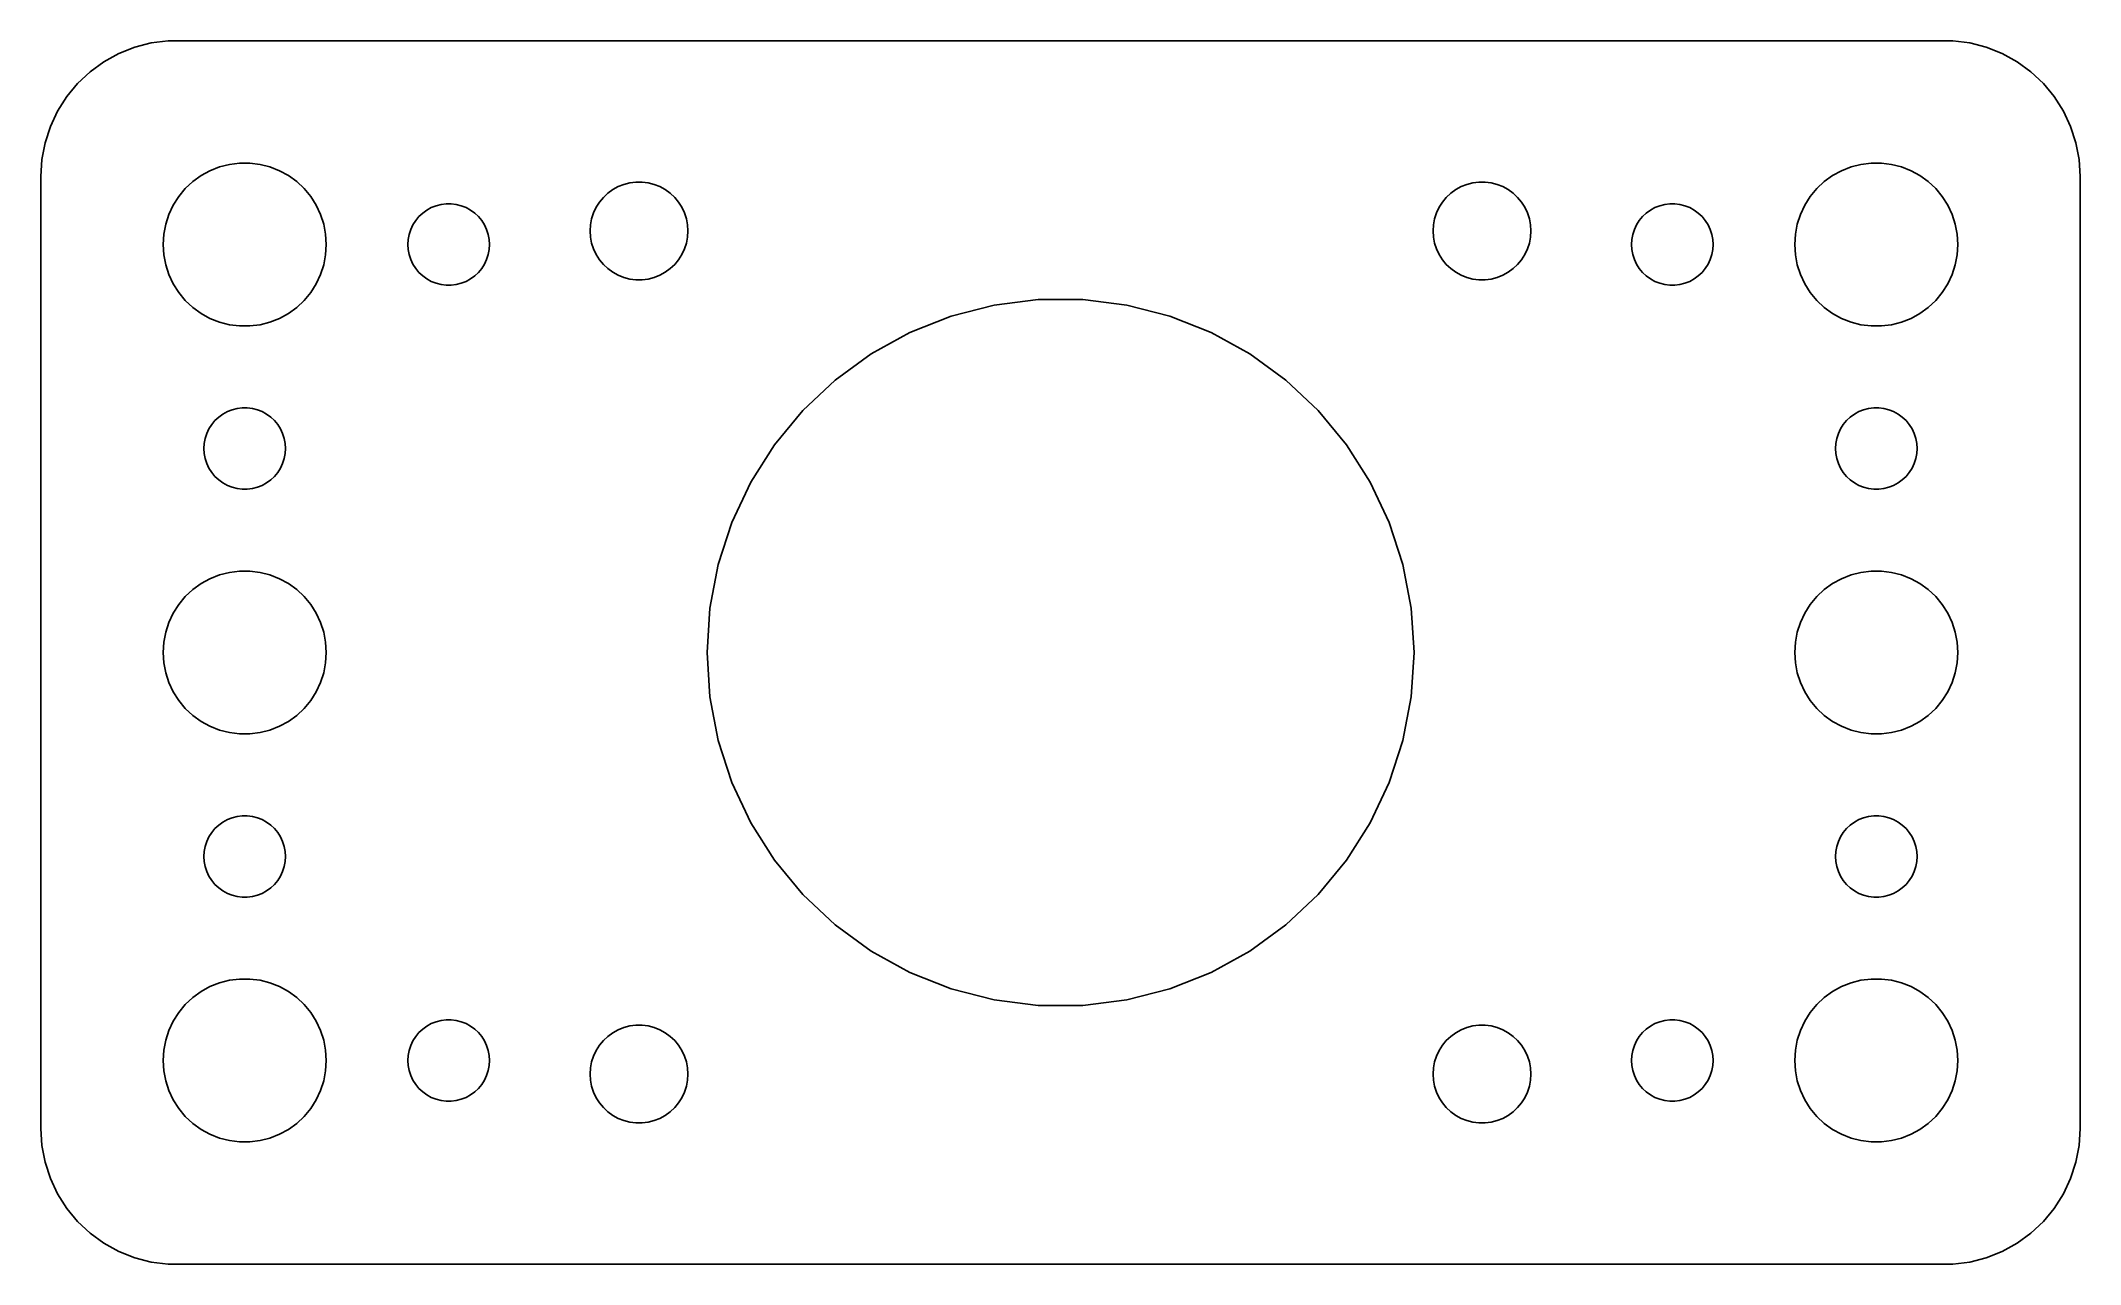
# Model space of a CAD drawing. Header units: metres. Extents: x -37.5 to 37.5, y 31.5 to 76.5.
import ezdxf

# ---------------------------------------------------------------- set-up
doc = ezdxf.new("R2010")
doc.units = ezdxf.units.M

msp = doc.modelspace()

# ---------------------------------------------------------------- linework, layer by layer
for p, q in [((-34.6289, 76.0241), (-35.1791, 75.7216)), ((-34.0451, 76.2553), (-34.6289, 76.0241)), ((-33.4369, 76.4114), (-34.0451, 76.2553)), ((-32.8139, 76.4901), (-33.4369, 76.4114)), ((32.8139, 76.4901), (-32.8139, 76.4901)), ((33.4369, 76.4114), (32.8139, 76.4901)), ((34.0451, 76.2553), (33.4369, 76.4114)), ((34.6289, 76.0241), (34.0451, 76.2553)), ((35.1791, 75.7216), (34.6289, 76.0241)), ((-35.6871, 75.3526), (-36.1448, 74.9227)), ((-35.1791, 75.7216), (-35.6871, 75.3526)), ((35.6871, 75.3526), (35.1791, 75.7216)), ((36.1448, 74.9227), (35.6871, 75.3526)), ((-36.5451, 74.4389), (-36.8815, 73.9088)), ((-36.1448, 74.9227), (-36.5451, 74.4389)), ((36.5451, 74.4389), (36.1448, 74.9227)), ((36.8815, 73.9088), (36.5451, 74.4389)), ((-36.8815, 73.9088), (-37.1489, 73.3406)), ((37.1489, 73.3406), (36.8815, 73.9088)), ((-37.1489, 73.3406), (-37.3429, 72.7434)), ((37.3429, 72.7434), (37.1489, 73.3406)), ((-37.4606, 72.1267), (-37.5, 71.5)), ((-37.3429, 72.7434), (-37.4606, 72.1267)), ((37.4606, 72.1267), (37.3429, 72.7434)), ((37.5, 71.5), (37.4606, 72.1267)), ((-37.5, 71.5), (-37.5, 36.5)), ((-32.1869, 71.0536), (-31.9123, 71.3115)), ((-31.9123, 71.3115), (-31.6075, 71.533)), ((-31.6075, 71.533), (-31.2773, 71.7145)), ((-31.2773, 71.7145), (-30.927, 71.8532)), ((-30.927, 71.8532), (-30.5621, 71.9469)), ((-30.5621, 71.9469), (-30.1884, 71.9941)), ((-30.1884, 71.9941), (-29.8116, 71.9941)), ((-29.8116, 71.9941), (-29.4379, 71.9469)), ((-29.4379, 71.9469), (-29.0729, 71.8532)), ((-29.0729, 71.8532), (-28.7227, 71.7145)), ((-28.7227, 71.7145), (-28.3925, 71.533)), ((-28.3925, 71.533), (-28.0877, 71.3115)), ((-28.0877, 71.3115), (-27.8131, 71.0536)), ((-16.0562, 71.2119), (-15.8373, 71.2681)), ((-15.8373, 71.2681), (-15.613, 71.2964)), ((-15.613, 71.2964), (-15.387, 71.2964)), ((-15.387, 71.2964), (-15.1627, 71.2681)), ((-15.1627, 71.2681), (-14.9438, 71.2119)), ((14.9438, 71.2119), (15.1627, 71.2681)), ((15.1627, 71.2681), (15.387, 71.2964)), ((15.387, 71.2964), (15.613, 71.2964)), ((15.613, 71.2964), (15.8373, 71.2681)), ((15.8373, 71.2681), (16.0562, 71.2119)), ((27.8131, 71.0536), (28.0877, 71.3115)), ((28.0877, 71.3115), (28.3925, 71.533)), ((28.3925, 71.533), (28.7227, 71.7145)), ((28.7227, 71.7145), (29.0729, 71.8532)), ((29.0729, 71.8532), (29.4379, 71.9469)), ((29.4379, 71.9469), (29.8116, 71.9941)), ((29.8116, 71.9941), (30.1884, 71.9941)), ((30.1884, 71.9941), (30.5621, 71.9469)), ((30.5621, 71.9469), (30.927, 71.8532)), ((30.927, 71.8532), (31.2773, 71.7145)), ((31.2773, 71.7145), (31.6075, 71.533)), ((31.6075, 71.533), (31.9123, 71.3115)), ((31.9123, 71.3115), (32.1869, 71.0536)), ((37.5, 36.5), (37.5, 71.5)), ((-32.6289, 70.4453), (-32.427, 70.7634)), ((-32.427, 70.7634), (-32.1869, 71.0536)), ((-27.8131, 71.0536), (-27.5729, 70.7634)), ((-27.5729, 70.7634), (-27.3711, 70.4453)), ((-17.0773, 70.3672), (-16.9562, 70.558)), ((-16.9562, 70.558), (-16.8121, 70.7322)), ((-16.8121, 70.7322), (-16.6474, 70.8869)), ((-16.6474, 70.8869), (-16.4645, 71.0198)), ((-16.4645, 71.0198), (-16.2664, 71.1287)), ((-16.2664, 71.1287), (-16.0562, 71.2119)), ((-14.9438, 71.2119), (-14.7336, 71.1287)), ((-14.7336, 71.1287), (-14.5355, 71.0198)), ((-14.5355, 71.0198), (-14.3526, 70.8869)), ((-14.3526, 70.8869), (-14.1879, 70.7322)), ((-14.1879, 70.7322), (-14.0438, 70.558)), ((-14.0438, 70.558), (-13.9226, 70.3672)), ((13.9226, 70.3672), (14.0438, 70.558)), ((14.0438, 70.558), (14.1879, 70.7322)), ((14.1879, 70.7322), (14.3526, 70.8869)), ((14.3526, 70.8869), (14.5355, 71.0198)), ((14.5355, 71.0198), (14.7336, 71.1287)), ((14.7336, 71.1287), (14.9438, 71.2119)), ((16.0562, 71.2119), (16.2664, 71.1287)), ((16.2664, 71.1287), (16.4645, 71.0198)), ((16.4645, 71.0198), (16.6474, 70.8869)), ((16.6474, 70.8869), (16.8121, 70.7322)), ((16.8121, 70.7322), (16.9562, 70.558)), ((16.9562, 70.558), (17.0773, 70.3672)), ((27.3711, 70.4453), (27.5729, 70.7634)), ((27.5729, 70.7634), (27.8131, 71.0536)), ((32.1869, 71.0536), (32.427, 70.7634)), ((32.427, 70.7634), (32.6289, 70.4453)), ((-32.9057, 69.7461), (-32.7893, 70.1044)), ((-32.7893, 70.1044), (-32.6289, 70.4453)), ((-27.3711, 70.4453), (-27.2107, 70.1044)), ((-27.2107, 70.1044), (-27.0942, 69.7461)), ((-23.8145, 69.7226), (-23.7135, 69.8817)), ((-23.7135, 69.8817), (-23.5934, 70.0268)), ((-23.5934, 70.0268), (-23.4561, 70.1558)), ((-23.4561, 70.1558), (-23.3037, 70.2665)), ((-23.3037, 70.2665), (-23.1387, 70.3572)), ((-23.1387, 70.3572), (-22.9635, 70.4266)), ((-22.9635, 70.4266), (-22.7811, 70.4734)), ((-22.7811, 70.4734), (-22.5942, 70.497)), ((-22.5942, 70.497), (-22.4058, 70.497)), ((-22.4058, 70.497), (-22.2189, 70.4734)), ((-22.2189, 70.4734), (-22.0365, 70.4266)), ((-22.0365, 70.4266), (-21.8613, 70.3572)), ((-21.8613, 70.3572), (-21.6963, 70.2665)), ((-21.6963, 70.2665), (-21.5439, 70.1558)), ((-21.5439, 70.1558), (-21.4065, 70.0268)), ((-21.4065, 70.0268), (-21.2865, 69.8817)), ((-21.2865, 69.8817), (-21.1855, 69.7226)), ((-17.2858, 69.7256), (-17.2434, 69.9476)), ((-17.2434, 69.9476), (-17.1736, 70.1626)), ((-17.1736, 70.1626), (-17.0773, 70.3672)), ((-13.9226, 70.3672), (-13.8264, 70.1626)), ((-13.8264, 70.1626), (-13.7565, 69.9476)), ((-13.7565, 69.9476), (-13.7142, 69.7256)), ((13.7142, 69.7256), (13.7565, 69.9476)), ((13.7565, 69.9476), (13.8264, 70.1626)), ((13.8264, 70.1626), (13.9226, 70.3672)), ((17.0773, 70.3672), (17.1736, 70.1626)), ((17.1736, 70.1626), (17.2434, 69.9476)), ((17.2434, 69.9476), (17.2858, 69.7256)), ((21.1855, 69.7226), (21.2865, 69.8817)), ((21.2865, 69.8817), (21.4065, 70.0268)), ((21.4065, 70.0268), (21.5439, 70.1558)), ((21.5439, 70.1558), (21.6963, 70.2665)), ((21.6963, 70.2665), (21.8613, 70.3572)), ((21.8613, 70.3572), (22.0365, 70.4266)), ((22.0365, 70.4266), (22.2189, 70.4734)), ((22.2189, 70.4734), (22.4058, 70.497)), ((22.4058, 70.497), (22.5942, 70.497)), ((22.5942, 70.497), (22.7811, 70.4734)), ((22.7811, 70.4734), (22.9635, 70.4266)), ((22.9635, 70.4266), (23.1387, 70.3572)), ((23.1387, 70.3572), (23.3037, 70.2665)), ((23.3037, 70.2665), (23.4561, 70.1558)), ((23.4561, 70.1558), (23.5934, 70.0268)), ((23.5934, 70.0268), (23.7135, 69.8817)), ((23.7135, 69.8817), (23.8145, 69.7226)), ((27.0942, 69.7461), (27.2107, 70.1044)), ((27.2107, 70.1044), (27.3711, 70.4453)), ((32.6289, 70.4453), (32.7893, 70.1044)), ((32.7893, 70.1044), (32.9057, 69.7461)), ((-33, 69), (-32.9763, 69.376)), ((-32.9763, 68.624), (-33, 69)), ((-32.9763, 69.376), (-32.9057, 69.7461)), ((-27.0942, 69.7461), (-27.0237, 69.376)), ((-27.0237, 69.376), (-27, 69)), ((-27, 69), (-27.0237, 68.624)), ((-24, 69), (-23.9882, 69.188)), ((-23.9882, 68.812), (-24, 69)), ((-23.9882, 69.188), (-23.9529, 69.373)), ((-23.9529, 69.373), (-23.8947, 69.5522)), ((-23.8947, 69.5522), (-23.8145, 69.7226)), ((-21.1855, 69.7226), (-21.1053, 69.5522)), ((-21.1053, 69.5522), (-21.0471, 69.373)), ((-21.0471, 69.373), (-21.0118, 69.188)), ((-21.0118, 69.188), (-21, 69)), ((-21, 69), (-21.0118, 68.812)), ((-17.3, 69.5), (-17.2858, 69.7256)), ((-17.2858, 69.2744), (-17.3, 69.5)), ((-17.2434, 69.0524), (-17.2858, 69.2744)), ((-17.1736, 68.8374), (-17.2434, 69.0524)), ((-13.7565, 69.0524), (-13.8264, 68.8374)), ((-13.7142, 69.2744), (-13.7565, 69.0524)), ((-13.7142, 69.7256), (-13.7, 69.5)), ((-13.7, 69.5), (-13.7142, 69.2744)), ((13.7, 69.5), (13.7142, 69.7256)), ((13.7142, 69.2744), (13.7, 69.5)), ((13.7565, 69.0524), (13.7142, 69.2744)), ((13.8264, 68.8374), (13.7565, 69.0524)), ((17.2434, 69.0524), (17.1736, 68.8374)), ((17.2858, 69.2744), (17.2434, 69.0524)), ((17.2858, 69.7256), (17.3, 69.5)), ((17.3, 69.5), (17.2858, 69.2744)), ((21, 69), (21.0118, 69.188)), ((21.0118, 68.812), (21, 69)), ((21.0118, 69.188), (21.0471, 69.373)), ((21.0471, 69.373), (21.1053, 69.5522)), ((21.1053, 69.5522), (21.1855, 69.7226)), ((23.8145, 69.7226), (23.8947, 69.5522)), ((23.8947, 69.5522), (23.9529, 69.373)), ((23.9529, 69.373), (23.9882, 69.188)), ((23.9882, 69.188), (24, 69)), ((24, 69), (23.9882, 68.812)), ((27, 69), (27.0237, 69.376)), ((27.0237, 68.624), (27, 69)), ((27.0237, 69.376), (27.0942, 69.7461)), ((32.9057, 69.7461), (32.9763, 69.376)), ((32.9763, 69.376), (33, 69)), ((33, 69), (32.9763, 68.624)), ((-32.9057, 68.2539), (-32.9763, 68.624)), ((-32.7893, 67.8956), (-32.9057, 68.2539)), ((-27.0942, 68.2539), (-27.2107, 67.8956)), ((-27.0237, 68.624), (-27.0942, 68.2539)), ((-23.9529, 68.627), (-23.9882, 68.812)), ((-23.8947, 68.4478), (-23.9529, 68.627)), ((-23.8145, 68.2774), (-23.8947, 68.4478)), ((-23.7135, 68.1183), (-23.8145, 68.2774)), ((-21.1855, 68.2774), (-21.2865, 68.1183)), ((-21.1053, 68.4478), (-21.1855, 68.2774)), ((-21.0471, 68.627), (-21.1053, 68.4478)), ((-21.0118, 68.812), (-21.0471, 68.627)), ((-17.0773, 68.6328), (-17.1736, 68.8374)), ((-16.9562, 68.442), (-17.0773, 68.6328)), ((-16.8121, 68.2678), (-16.9562, 68.442)), ((-16.6474, 68.1131), (-16.8121, 68.2678)), ((-14.1879, 68.2678), (-14.3526, 68.1131)), ((-14.0438, 68.442), (-14.1879, 68.2678)), ((-13.9226, 68.6328), (-14.0438, 68.442)), ((-13.8264, 68.8374), (-13.9226, 68.6328)), ((13.9226, 68.6328), (13.8264, 68.8374)), ((14.0438, 68.442), (13.9226, 68.6328)), ((14.1879, 68.2678), (14.0438, 68.442)), ((14.3526, 68.1131), (14.1879, 68.2678)), ((16.8121, 68.2678), (16.6474, 68.1131)), ((16.9562, 68.442), (16.8121, 68.2678)), ((17.0773, 68.6328), (16.9562, 68.442)), ((17.1736, 68.8374), (17.0773, 68.6328)), ((21.0471, 68.627), (21.0118, 68.812)), ((21.1053, 68.4478), (21.0471, 68.627)), ((21.1855, 68.2774), (21.1053, 68.4478)), ((21.2865, 68.1183), (21.1855, 68.2774)), ((23.8145, 68.2774), (23.7135, 68.1183)), ((23.8947, 68.4478), (23.8145, 68.2774)), ((23.9529, 68.627), (23.8947, 68.4478)), ((23.9882, 68.812), (23.9529, 68.627)), ((27.0942, 68.2539), (27.0237, 68.624)), ((27.2107, 67.8956), (27.0942, 68.2539)), ((32.9057, 68.2539), (32.7893, 67.8956)), ((32.9763, 68.624), (32.9057, 68.2539)), ((-32.6289, 67.5547), (-32.7893, 67.8956)), ((-32.427, 67.2366), (-32.6289, 67.5547)), ((-27.3711, 67.5547), (-27.5729, 67.2366)), ((-27.2107, 67.8956), (-27.3711, 67.5547)), ((-23.5934, 67.9732), (-23.7135, 68.1183)), ((-23.4561, 67.8442), (-23.5934, 67.9732)), ((-23.3037, 67.7335), (-23.4561, 67.8442)), ((-23.1387, 67.6427), (-23.3037, 67.7335)), ((-22.9635, 67.5734), (-23.1387, 67.6427)), ((-22.7811, 67.5266), (-22.9635, 67.5734)), ((-22.5942, 67.5029), (-22.7811, 67.5266)), ((-22.4058, 67.5029), (-22.5942, 67.5029)), ((-22.2189, 67.5266), (-22.4058, 67.5029)), ((-22.0365, 67.5734), (-22.2189, 67.5266)), ((-21.8613, 67.6427), (-22.0365, 67.5734)), ((-21.6963, 67.7335), (-21.8613, 67.6427)), ((-21.5439, 67.8442), (-21.6963, 67.7335)), ((-21.4065, 67.9732), (-21.5439, 67.8442)), ((-21.2865, 68.1183), (-21.4065, 67.9732)), ((-16.4645, 67.9802), (-16.6474, 68.1131)), ((-16.2664, 67.8713), (-16.4645, 67.9802)), ((-16.0562, 67.7881), (-16.2664, 67.8713)), ((-15.8373, 67.7319), (-16.0562, 67.7881)), ((-15.613, 67.7036), (-15.8373, 67.7319)), ((-15.387, 67.7036), (-15.613, 67.7036)), ((-15.1627, 67.7319), (-15.387, 67.7036)), ((-14.9438, 67.7881), (-15.1627, 67.7319)), ((-14.7336, 67.8713), (-14.9438, 67.7881)), ((-14.5355, 67.9802), (-14.7336, 67.8713)), ((-14.3526, 68.1131), (-14.5355, 67.9802)), ((14.5355, 67.9802), (14.3526, 68.1131)), ((14.7336, 67.8713), (14.5355, 67.9802)), ((14.9438, 67.7881), (14.7336, 67.8713)), ((15.1627, 67.7319), (14.9438, 67.7881)), ((15.387, 67.7036), (15.1627, 67.7319)), ((15.613, 67.7036), (15.387, 67.7036)), ((15.8373, 67.7319), (15.613, 67.7036)), ((16.0562, 67.7881), (15.8373, 67.7319)), ((16.2664, 67.8713), (16.0562, 67.7881)), ((16.4645, 67.9802), (16.2664, 67.8713)), ((16.6474, 68.1131), (16.4645, 67.9802)), ((21.4065, 67.9732), (21.2865, 68.1183)), ((21.5439, 67.8442), (21.4065, 67.9732)), ((21.6963, 67.7335), (21.5439, 67.8442)), ((21.8613, 67.6427), (21.6963, 67.7335)), ((22.0365, 67.5734), (21.8613, 67.6427)), ((22.2189, 67.5266), (22.0365, 67.5734)), ((22.4058, 67.5029), (22.2189, 67.5266)), ((22.5942, 67.5029), (22.4058, 67.5029)), ((22.7811, 67.5266), (22.5942, 67.5029)), ((22.9635, 67.5734), (22.7811, 67.5266)), ((23.1387, 67.6427), (22.9635, 67.5734)), ((23.3037, 67.7335), (23.1387, 67.6427)), ((23.4561, 67.8442), (23.3037, 67.7335)), ((23.5934, 67.9732), (23.4561, 67.8442)), ((23.7135, 68.1183), (23.5934, 67.9732)), ((27.3711, 67.5547), (27.2107, 67.8956)), ((27.5729, 67.2366), (27.3711, 67.5547)), ((32.6289, 67.5547), (32.427, 67.2366)), ((32.7893, 67.8956), (32.6289, 67.5547)), ((-32.1869, 66.9464), (-32.427, 67.2366)), ((-31.9123, 66.6884), (-32.1869, 66.9464)), ((-27.8131, 66.9464), (-28.0877, 66.6884)), ((-27.5729, 67.2366), (-27.8131, 66.9464)), ((-4.0172, 66.3637), (-2.4359, 66.7697)), ((-2.4359, 66.7697), (-0.8163, 66.9743)), ((-0.8163, 66.9743), (0.8163, 66.9743)), ((0.8163, 66.9743), (2.4359, 66.7697)), ((2.4359, 66.7697), (4.0172, 66.3637)), ((27.8131, 66.9464), (27.5729, 67.2366)), ((28.0877, 66.6884), (27.8131, 66.9464)), ((32.1869, 66.9464), (31.9123, 66.6884)), ((32.427, 67.2366), (32.1869, 66.9464)), ((-31.6075, 66.467), (-31.9123, 66.6884)), ((-31.2773, 66.2855), (-31.6075, 66.467)), ((-30.927, 66.1468), (-31.2773, 66.2855)), ((-30.5621, 66.0531), (-30.927, 66.1468)), ((-30.1884, 66.0059), (-30.5621, 66.0531)), ((-29.8116, 66.0059), (-30.1884, 66.0059)), ((-29.4379, 66.0531), (-29.8116, 66.0059)), ((-29.0729, 66.1468), (-29.4379, 66.0531)), ((-28.7227, 66.2855), (-29.0729, 66.1468)), ((-28.3925, 66.467), (-28.7227, 66.2855)), ((-28.0877, 66.6884), (-28.3925, 66.467)), ((-5.5351, 65.7627), (-4.0172, 66.3637)), ((4.0172, 66.3637), (5.5351, 65.7627)), ((28.3925, 66.467), (28.0877, 66.6884)), ((28.7227, 66.2855), (28.3925, 66.467)), ((29.0729, 66.1468), (28.7227, 66.2855)), ((29.4379, 66.0531), (29.0729, 66.1468)), ((29.8116, 66.0059), (29.4379, 66.0531)), ((30.1884, 66.0059), (29.8116, 66.0059)), ((30.5621, 66.0531), (30.1884, 66.0059)), ((30.927, 66.1468), (30.5621, 66.0531)), ((31.2773, 66.2855), (30.927, 66.1468)), ((31.6075, 66.467), (31.2773, 66.2855)), ((31.9123, 66.6884), (31.6075, 66.467)), ((-6.9657, 64.9763), (-5.5351, 65.7627)), ((5.5351, 65.7627), (6.9657, 64.9763)), ((-8.2865, 64.0167), (-6.9657, 64.9763)), ((6.9657, 64.9763), (8.2865, 64.0167)), ((-9.4766, 62.8991), (-8.2865, 64.0167)), ((8.2865, 64.0167), (9.4766, 62.8991)), ((-31.3145, 62.2226), (-31.2135, 62.3817)), ((-31.2135, 62.3817), (-31.0934, 62.5268)), ((-31.0934, 62.5268), (-30.9561, 62.6558)), ((-30.9561, 62.6558), (-30.8037, 62.7665)), ((-30.8037, 62.7665), (-30.6387, 62.8572)), ((-30.6387, 62.8572), (-30.4635, 62.9266)), ((-30.4635, 62.9266), (-30.2811, 62.9734)), ((-30.2811, 62.9734), (-30.0942, 62.997)), ((-30.0942, 62.997), (-29.9058, 62.997)), ((-29.9058, 62.997), (-29.7189, 62.9734)), ((-29.7189, 62.9734), (-29.5365, 62.9266)), ((-29.5365, 62.9266), (-29.3613, 62.8572)), ((-29.3613, 62.8572), (-29.1963, 62.7665)), ((-29.1963, 62.7665), (-29.0439, 62.6558)), ((-29.0439, 62.6558), (-28.9065, 62.5268)), ((-28.9065, 62.5268), (-28.7865, 62.3817)), ((-28.7865, 62.3817), (-28.6855, 62.2226)), ((-10.5172, 61.6412), (-9.4766, 62.8991)), ((9.4766, 62.8991), (10.5172, 61.6412)), ((28.6855, 62.2226), (28.7865, 62.3817)), ((28.7865, 62.3817), (28.9065, 62.5268)), ((28.9065, 62.5268), (29.0439, 62.6558)), ((29.0439, 62.6558), (29.1963, 62.7665)), ((29.1963, 62.7665), (29.3613, 62.8572)), ((29.3613, 62.8572), (29.5365, 62.9266)), ((29.5365, 62.9266), (29.7189, 62.9734)), ((29.7189, 62.9734), (29.9058, 62.997)), ((29.9058, 62.997), (30.0942, 62.997)), ((30.0942, 62.997), (30.2811, 62.9734)), ((30.2811, 62.9734), (30.4635, 62.9266)), ((30.4635, 62.9266), (30.6387, 62.8572)), ((30.6387, 62.8572), (30.8037, 62.7665)), ((30.8037, 62.7665), (30.9561, 62.6558)), ((30.9561, 62.6558), (31.0934, 62.5268)), ((31.0934, 62.5268), (31.2135, 62.3817)), ((31.2135, 62.3817), (31.3145, 62.2226)), ((-31.5, 61.5), (-31.4882, 61.688)), ((-31.4882, 61.312), (-31.5, 61.5)), ((-31.4882, 61.688), (-31.4529, 61.873)), ((-31.4529, 61.873), (-31.3947, 62.0522)), ((-31.3947, 62.0522), (-31.3145, 62.2226)), ((-28.6855, 62.2226), (-28.6053, 62.0522)), ((-28.6053, 62.0522), (-28.5471, 61.873)), ((-28.5471, 61.873), (-28.5118, 61.688)), ((-28.5118, 61.688), (-28.5, 61.5)), ((-28.5, 61.5), (-28.5118, 61.312)), ((-11.392, 60.2628), (-10.5172, 61.6412)), ((10.5172, 61.6412), (11.392, 60.2628)), ((28.5, 61.5), (28.5118, 61.688)), ((28.5118, 61.312), (28.5, 61.5)), ((28.5118, 61.688), (28.5471, 61.873)), ((28.5471, 61.873), (28.6053, 62.0522)), ((28.6053, 62.0522), (28.6855, 62.2226)), ((31.3145, 62.2226), (31.3947, 62.0522)), ((31.3947, 62.0522), (31.4529, 61.873)), ((31.4529, 61.873), (31.4882, 61.688)), ((31.4882, 61.688), (31.5, 61.5)), ((31.5, 61.5), (31.4882, 61.312)), ((-31.4529, 61.127), (-31.4882, 61.312)), ((-31.3947, 60.9478), (-31.4529, 61.127)), ((-31.3145, 60.7774), (-31.3947, 60.9478)), ((-31.2135, 60.6183), (-31.3145, 60.7774)), ((-28.6855, 60.7774), (-28.7865, 60.6183)), ((-28.6053, 60.9478), (-28.6855, 60.7774)), ((-28.5471, 61.127), (-28.6053, 60.9478)), ((-28.5118, 61.312), (-28.5471, 61.127)), ((28.5471, 61.127), (28.5118, 61.312)), ((28.6053, 60.9478), (28.5471, 61.127)), ((28.6855, 60.7774), (28.6053, 60.9478)), ((28.7865, 60.6183), (28.6855, 60.7774)), ((31.3145, 60.7774), (31.2135, 60.6183)), ((31.3947, 60.9478), (31.3145, 60.7774)), ((31.4529, 61.127), (31.3947, 60.9478)), ((31.4882, 61.312), (31.4529, 61.127)), ((-31.0934, 60.4732), (-31.2135, 60.6183)), ((-30.9561, 60.3442), (-31.0934, 60.4732)), ((-30.8037, 60.2335), (-30.9561, 60.3442)), ((-30.6387, 60.1427), (-30.8037, 60.2335)), ((-30.4635, 60.0734), (-30.6387, 60.1427)), ((-30.2811, 60.0266), (-30.4635, 60.0734)), ((-30.0942, 60.0029), (-30.2811, 60.0266)), ((-29.9058, 60.0029), (-30.0942, 60.0029)), ((-29.7189, 60.0266), (-29.9058, 60.0029)), ((-29.5365, 60.0734), (-29.7189, 60.0266)), ((-29.3613, 60.1427), (-29.5365, 60.0734)), ((-29.1963, 60.2335), (-29.3613, 60.1427)), ((-29.0439, 60.3442), (-29.1963, 60.2335)), ((-28.9065, 60.4732), (-29.0439, 60.3442)), ((-28.7865, 60.6183), (-28.9065, 60.4732)), ((-12.0871, 58.7856), (-11.392, 60.2628)), ((11.392, 60.2628), (12.0871, 58.7856)), ((28.9065, 60.4732), (28.7865, 60.6183)), ((29.0439, 60.3442), (28.9065, 60.4732)), ((29.1963, 60.2335), (29.0439, 60.3442)), ((29.3613, 60.1427), (29.1963, 60.2335)), ((29.5365, 60.0734), (29.3613, 60.1427)), ((29.7189, 60.0266), (29.5365, 60.0734)), ((29.9058, 60.0029), (29.7189, 60.0266)), ((30.0942, 60.0029), (29.9058, 60.0029)), ((30.2811, 60.0266), (30.0942, 60.0029)), ((30.4635, 60.0734), (30.2811, 60.0266)), ((30.6387, 60.1427), (30.4635, 60.0734)), ((30.8037, 60.2335), (30.6387, 60.1427)), ((30.9561, 60.3442), (30.8037, 60.2335)), ((31.0934, 60.4732), (30.9561, 60.3442)), ((31.2135, 60.6183), (31.0934, 60.4732)), ((-12.5916, 57.233), (-12.0871, 58.7856)), ((12.0871, 58.7856), (12.5916, 57.233)), ((-12.8975, 55.6293), (-12.5916, 57.233)), ((12.5916, 57.233), (12.8975, 55.6293)), ((-32.1869, 56.0536), (-31.9123, 56.3115)), ((-31.9123, 56.3115), (-31.6075, 56.533)), ((-31.6075, 56.533), (-31.2773, 56.7145)), ((-31.2773, 56.7145), (-30.927, 56.8532)), ((-30.927, 56.8532), (-30.5621, 56.9469)), ((-30.5621, 56.9469), (-30.1884, 56.9941)), ((-30.1884, 56.9941), (-29.8116, 56.9941)), ((-29.8116, 56.9941), (-29.4379, 56.9469)), ((-29.4379, 56.9469), (-29.0729, 56.8532)), ((-29.0729, 56.8532), (-28.7227, 56.7145)), ((-28.7227, 56.7145), (-28.3925, 56.533)), ((-28.3925, 56.533), (-28.0877, 56.3115)), ((-28.0877, 56.3115), (-27.8131, 56.0536)), ((27.8131, 56.0536), (28.0877, 56.3115)), ((28.0877, 56.3115), (28.3925, 56.533)), ((28.3925, 56.533), (28.7227, 56.7145)), ((28.7227, 56.7145), (29.0729, 56.8532)), ((29.0729, 56.8532), (29.4379, 56.9469)), ((29.4379, 56.9469), (29.8116, 56.9941)), ((29.8116, 56.9941), (30.1884, 56.9941)), ((30.1884, 56.9941), (30.5621, 56.9469)), ((30.5621, 56.9469), (30.927, 56.8532)), ((30.927, 56.8532), (31.2773, 56.7145)), ((31.2773, 56.7145), (31.6075, 56.533)), ((31.6075, 56.533), (31.9123, 56.3115)), ((31.9123, 56.3115), (32.1869, 56.0536)), ((-32.6289, 55.4453), (-32.427, 55.7634)), ((-32.427, 55.7634), (-32.1869, 56.0536)), ((-27.8131, 56.0536), (-27.5729, 55.7634)), ((-27.5729, 55.7634), (-27.3711, 55.4453)), ((-13, 54), (-12.8975, 55.6293)), ((12.8975, 55.6293), (13, 54)), ((27.3711, 55.4453), (27.5729, 55.7634)), ((27.5729, 55.7634), (27.8131, 56.0536)), ((32.1869, 56.0536), (32.427, 55.7634)), ((32.427, 55.7634), (32.6289, 55.4453)), ((-32.9057, 54.7461), (-32.7893, 55.1044)), ((-32.7893, 55.1044), (-32.6289, 55.4453)), ((-27.3711, 55.4453), (-27.2107, 55.1044)), ((-27.2107, 55.1044), (-27.0942, 54.7461)), ((27.0942, 54.7461), (27.2107, 55.1044)), ((27.2107, 55.1044), (27.3711, 55.4453)), ((32.6289, 55.4453), (32.7893, 55.1044)), ((32.7893, 55.1044), (32.9057, 54.7461)), ((-33, 54), (-32.9763, 54.376)), ((-32.9763, 53.624), (-33, 54)), ((-32.9763, 54.376), (-32.9057, 54.7461)), ((-27.0942, 54.7461), (-27.0237, 54.376)), ((-27.0237, 54.376), (-27, 54)), ((-27, 54), (-27.0237, 53.624)), ((-12.8975, 52.3707), (-13, 54)), ((13, 54), (12.8975, 52.3707)), ((27, 54), (27.0237, 54.376)), ((27.0237, 53.624), (27, 54)), ((27.0237, 54.376), (27.0942, 54.7461)), ((32.9057, 54.7461), (32.9763, 54.376)), ((32.9763, 54.376), (33, 54)), ((33, 54), (32.9763, 53.624)), ((-32.9057, 53.2539), (-32.9763, 53.624)), ((-32.7893, 52.8956), (-32.9057, 53.2539)), ((-27.0942, 53.2539), (-27.2107, 52.8956)), ((-27.0237, 53.624), (-27.0942, 53.2539)), ((27.0942, 53.2539), (27.0237, 53.624)), ((27.2107, 52.8956), (27.0942, 53.2539)), ((32.9057, 53.2539), (32.7893, 52.8956)), ((32.9763, 53.624), (32.9057, 53.2539)), ((-32.6289, 52.5547), (-32.7893, 52.8956)), ((-32.427, 52.2366), (-32.6289, 52.5547)), ((-27.3711, 52.5547), (-27.5729, 52.2366)), ((-27.2107, 52.8956), (-27.3711, 52.5547)), ((27.3711, 52.5547), (27.2107, 52.8956)), ((27.5729, 52.2366), (27.3711, 52.5547)), ((32.6289, 52.5547), (32.427, 52.2366)), ((32.7893, 52.8956), (32.6289, 52.5547)), ((-32.1869, 51.9464), (-32.427, 52.2366)), ((-31.9123, 51.6885), (-32.1869, 51.9464)), ((-27.8131, 51.9464), (-28.0877, 51.6885)), ((-27.5729, 52.2366), (-27.8131, 51.9464)), ((-12.5916, 50.767), (-12.8975, 52.3707)), ((12.8975, 52.3707), (12.5916, 50.767)), ((27.8131, 51.9464), (27.5729, 52.2366)), ((28.0877, 51.6885), (27.8131, 51.9464)), ((32.1869, 51.9464), (31.9123, 51.6885)), ((32.427, 52.2366), (32.1869, 51.9464)), ((-31.6075, 51.467), (-31.9123, 51.6885)), ((-31.2773, 51.2855), (-31.6075, 51.467)), ((-30.927, 51.1468), (-31.2773, 51.2855)), ((-30.5621, 51.0531), (-30.927, 51.1468)), ((-30.1884, 51.0059), (-30.5621, 51.0531)), ((-29.8116, 51.0059), (-30.1884, 51.0059)), ((-29.4379, 51.0531), (-29.8116, 51.0059)), ((-29.0729, 51.1468), (-29.4379, 51.0531)), ((-28.7227, 51.2855), (-29.0729, 51.1468)), ((-28.3925, 51.467), (-28.7227, 51.2855)), ((-28.0877, 51.6885), (-28.3925, 51.467)), ((28.3925, 51.467), (28.0877, 51.6885)), ((28.7227, 51.2855), (28.3925, 51.467)), ((29.0729, 51.1468), (28.7227, 51.2855)), ((29.4379, 51.0531), (29.0729, 51.1468)), ((29.8116, 51.0059), (29.4379, 51.0531)), ((30.1884, 51.0059), (29.8116, 51.0059)), ((30.5621, 51.0531), (30.1884, 51.0059)), ((30.927, 51.1468), (30.5621, 51.0531)), ((31.2773, 51.2855), (30.927, 51.1468)), ((31.6075, 51.467), (31.2773, 51.2855)), ((31.9123, 51.6885), (31.6075, 51.467)), ((-12.0871, 49.2144), (-12.5916, 50.767)), ((12.5916, 50.767), (12.0871, 49.2144)), ((-11.392, 47.7372), (-12.0871, 49.2144)), ((12.0871, 49.2144), (11.392, 47.7372)), ((-31.3145, 47.2226), (-31.2135, 47.3817)), ((-31.2135, 47.3817), (-31.0934, 47.5268)), ((-31.0934, 47.5268), (-30.9561, 47.6558)), ((-30.9561, 47.6558), (-30.8037, 47.7665)), ((-30.8037, 47.7665), (-30.6387, 47.8573)), ((-30.6387, 47.8573), (-30.4635, 47.9266)), ((-30.4635, 47.9266), (-30.2811, 47.9734)), ((-30.2811, 47.9734), (-30.0942, 47.9971)), ((-30.0942, 47.9971), (-29.9058, 47.9971)), ((-29.9058, 47.9971), (-29.7189, 47.9734)), ((-29.7189, 47.9734), (-29.5365, 47.9266)), ((-29.5365, 47.9266), (-29.3613, 47.8573)), ((-29.3613, 47.8573), (-29.1963, 47.7665)), ((-29.1963, 47.7665), (-29.0439, 47.6558)), ((-29.0439, 47.6558), (-28.9065, 47.5268)), ((-28.9065, 47.5268), (-28.7865, 47.3817)), ((-28.7865, 47.3817), (-28.6855, 47.2226)), ((-10.5172, 46.3588), (-11.392, 47.7372)), ((11.392, 47.7372), (10.5172, 46.3588)), ((28.6855, 47.2226), (28.7865, 47.3817)), ((28.7865, 47.3817), (28.9065, 47.5268)), ((28.9065, 47.5268), (29.0439, 47.6558)), ((29.0439, 47.6558), (29.1963, 47.7665)), ((29.1963, 47.7665), (29.3613, 47.8573)), ((29.3613, 47.8573), (29.5365, 47.9266)), ((29.5365, 47.9266), (29.7189, 47.9734)), ((29.7189, 47.9734), (29.9058, 47.9971)), ((29.9058, 47.9971), (30.0942, 47.9971)), ((30.0942, 47.9971), (30.2811, 47.9734)), ((30.2811, 47.9734), (30.4635, 47.9266)), ((30.4635, 47.9266), (30.6387, 47.8573)), ((30.6387, 47.8573), (30.8037, 47.7665)), ((30.8037, 47.7665), (30.9561, 47.6558)), ((30.9561, 47.6558), (31.0934, 47.5268)), ((31.0934, 47.5268), (31.2135, 47.3817)), ((31.2135, 47.3817), (31.3145, 47.2226)), ((-31.5, 46.5), (-31.4882, 46.688)), ((-31.4882, 46.312), (-31.5, 46.5)), ((-31.4882, 46.688), (-31.4529, 46.873)), ((-31.4529, 46.873), (-31.3947, 47.0522)), ((-31.3947, 47.0522), (-31.3145, 47.2226)), ((-28.6855, 47.2226), (-28.6053, 47.0522)), ((-28.6053, 47.0522), (-28.5471, 46.873)), ((-28.5471, 46.873), (-28.5118, 46.688)), ((-28.5118, 46.688), (-28.5, 46.5)), ((-28.5, 46.5), (-28.5118, 46.312)), ((28.5, 46.5), (28.5118, 46.688)), ((28.5118, 46.312), (28.5, 46.5)), ((28.5118, 46.688), (28.5471, 46.873)), ((28.5471, 46.873), (28.6053, 47.0522)), ((28.6053, 47.0522), (28.6855, 47.2226)), ((31.3145, 47.2226), (31.3947, 47.0522)), ((31.3947, 47.0522), (31.4529, 46.873)), ((31.4529, 46.873), (31.4882, 46.688)), ((31.4882, 46.688), (31.5, 46.5)), ((31.5, 46.5), (31.4882, 46.312)), ((-31.4529, 46.127), (-31.4882, 46.312)), ((-31.3947, 45.9478), (-31.4529, 46.127)), ((-31.3145, 45.7774), (-31.3947, 45.9478)), ((-31.2135, 45.6183), (-31.3145, 45.7774)), ((-28.6855, 45.7774), (-28.7865, 45.6183)), ((-28.6053, 45.9478), (-28.6855, 45.7774)), ((-28.5471, 46.127), (-28.6053, 45.9478)), ((-28.5118, 46.312), (-28.5471, 46.127)), ((-9.4766, 45.1009), (-10.5172, 46.3588)), ((10.5172, 46.3588), (9.4766, 45.1009)), ((28.5471, 46.127), (28.5118, 46.312)), ((28.6053, 45.9478), (28.5471, 46.127)), ((28.6855, 45.7774), (28.6053, 45.9478)), ((28.7865, 45.6183), (28.6855, 45.7774)), ((31.3145, 45.7774), (31.2135, 45.6183)), ((31.3947, 45.9478), (31.3145, 45.7774)), ((31.4529, 46.127), (31.3947, 45.9478)), ((31.4882, 46.312), (31.4529, 46.127)), ((-31.0934, 45.4732), (-31.2135, 45.6183)), ((-30.9561, 45.3442), (-31.0934, 45.4732)), ((-30.8037, 45.2335), (-30.9561, 45.3442)), ((-30.6387, 45.1428), (-30.8037, 45.2335)), ((-30.4635, 45.0734), (-30.6387, 45.1428)), ((-30.2811, 45.0266), (-30.4635, 45.0734)), ((-30.0942, 45.003), (-30.2811, 45.0266)), ((-29.9058, 45.003), (-30.0942, 45.003)), ((-29.7189, 45.0266), (-29.9058, 45.003)), ((-29.5365, 45.0734), (-29.7189, 45.0266)), ((-29.3613, 45.1428), (-29.5365, 45.0734)), ((-29.1963, 45.2335), (-29.3613, 45.1428)), ((-29.0439, 45.3442), (-29.1963, 45.2335)), ((-28.9065, 45.4732), (-29.0439, 45.3442)), ((-28.7865, 45.6183), (-28.9065, 45.4732)), ((-8.2865, 43.9833), (-9.4766, 45.1009)), ((9.4766, 45.1009), (8.2865, 43.9833)), ((28.9065, 45.4732), (28.7865, 45.6183)), ((29.0439, 45.3442), (28.9065, 45.4732)), ((29.1963, 45.2335), (29.0439, 45.3442)), ((29.3613, 45.1428), (29.1963, 45.2335)), ((29.5365, 45.0734), (29.3613, 45.1428)), ((29.7189, 45.0266), (29.5365, 45.0734)), ((29.9058, 45.003), (29.7189, 45.0266)), ((30.0942, 45.003), (29.9058, 45.003)), ((30.2811, 45.0266), (30.0942, 45.003)), ((30.4635, 45.0734), (30.2811, 45.0266)), ((30.6387, 45.1428), (30.4635, 45.0734)), ((30.8037, 45.2335), (30.6387, 45.1428)), ((30.9561, 45.3442), (30.8037, 45.2335)), ((31.0934, 45.4732), (30.9561, 45.3442)), ((31.2135, 45.6183), (31.0934, 45.4732)), ((-6.9657, 43.0237), (-8.2865, 43.9833)), ((8.2865, 43.9833), (6.9657, 43.0237)), ((-5.5351, 42.2373), (-6.9657, 43.0237)), ((6.9657, 43.0237), (5.5351, 42.2373)), ((-4.0172, 41.6363), (-5.5351, 42.2373)), ((5.5351, 42.2373), (4.0172, 41.6363)), ((-32.1869, 41.0536), (-31.9123, 41.3116)), ((-31.9123, 41.3116), (-31.6075, 41.533)), ((-31.6075, 41.533), (-31.2773, 41.7145)), ((-31.2773, 41.7145), (-30.927, 41.8532)), ((-30.927, 41.8532), (-30.5621, 41.9469)), ((-30.5621, 41.9469), (-30.1884, 41.9941)), ((-30.1884, 41.9941), (-29.8116, 41.9941)), ((-29.8116, 41.9941), (-29.4379, 41.9469)), ((-29.4379, 41.9469), (-29.0729, 41.8532)), ((-29.0729, 41.8532), (-28.7227, 41.7145)), ((-28.7227, 41.7145), (-28.3925, 41.533)), ((-28.3925, 41.533), (-28.0877, 41.3116)), ((-28.0877, 41.3116), (-27.8131, 41.0536)), ((-2.4359, 41.2303), (-4.0172, 41.6363)), ((4.0172, 41.6363), (2.4359, 41.2303)), ((27.8131, 41.0536), (28.0877, 41.3116)), ((28.0877, 41.3116), (28.3925, 41.533)), ((28.3925, 41.533), (28.7227, 41.7145)), ((28.7227, 41.7145), (29.0729, 41.8532)), ((29.0729, 41.8532), (29.4379, 41.9469)), ((29.4379, 41.9469), (29.8116, 41.9941)), ((29.8116, 41.9941), (30.1884, 41.9941)), ((30.1884, 41.9941), (30.5621, 41.9469)), ((30.5621, 41.9469), (30.927, 41.8532)), ((30.927, 41.8532), (31.2773, 41.7145)), ((31.2773, 41.7145), (31.6075, 41.533)), ((31.6075, 41.533), (31.9123, 41.3116)), ((31.9123, 41.3116), (32.1869, 41.0536)), ((-32.6289, 40.4453), (-32.427, 40.7634)), ((-32.427, 40.7634), (-32.1869, 41.0536)), ((-27.8131, 41.0536), (-27.5729, 40.7634)), ((-27.5729, 40.7634), (-27.3711, 40.4453)), ((-0.8163, 41.0257), (-2.4359, 41.2303)), ((0.8163, 41.0257), (-0.8163, 41.0257)), ((2.4359, 41.2303), (0.8163, 41.0257)), ((27.3711, 40.4453), (27.5729, 40.7634)), ((27.5729, 40.7634), (27.8131, 41.0536)), ((32.1869, 41.0536), (32.427, 40.7634)), ((32.427, 40.7634), (32.6289, 40.4453)), ((-32.9057, 39.7461), (-32.7893, 40.1044)), ((-32.7893, 40.1044), (-32.6289, 40.4453)), ((-27.3711, 40.4453), (-27.2107, 40.1044)), ((-27.2107, 40.1044), (-27.0942, 39.7461)), ((-23.8145, 39.7226), (-23.7135, 39.8817)), ((-23.7135, 39.8817), (-23.5934, 40.0268)), ((-23.5934, 40.0268), (-23.4561, 40.1558)), ((-23.4561, 40.1558), (-23.3037, 40.2665)), ((-23.3037, 40.2665), (-23.1387, 40.3573)), ((-23.1387, 40.3573), (-22.9635, 40.4266)), ((-22.9635, 40.4266), (-22.7811, 40.4734)), ((-22.7811, 40.4734), (-22.5942, 40.4971)), ((-22.5942, 40.4971), (-22.4058, 40.4971)), ((-22.4058, 40.4971), (-22.2189, 40.4734)), ((-22.2189, 40.4734), (-22.0365, 40.4266)), ((-22.0365, 40.4266), (-21.8613, 40.3573)), ((-21.8613, 40.3573), (-21.6963, 40.2665)), ((-21.6963, 40.2665), (-21.5439, 40.1558)), ((-21.5439, 40.1558), (-21.4065, 40.0268)), ((-21.4065, 40.0268), (-21.2865, 39.8817)), ((-21.2865, 39.8817), (-21.1855, 39.7226)), ((-16.8121, 39.7322), (-16.6474, 39.8869)), ((-16.6474, 39.8869), (-16.4645, 40.0198)), ((-16.4645, 40.0198), (-16.2664, 40.1287)), ((-16.2664, 40.1287), (-16.0562, 40.2119)), ((-16.0562, 40.2119), (-15.8373, 40.2681)), ((-15.8373, 40.2681), (-15.613, 40.2964)), ((-15.613, 40.2964), (-15.387, 40.2964)), ((-15.387, 40.2964), (-15.1627, 40.2681)), ((-15.1627, 40.2681), (-14.9438, 40.2119)), ((-14.9438, 40.2119), (-14.7336, 40.1287)), ((-14.7336, 40.1287), (-14.5355, 40.0198)), ((-14.5355, 40.0198), (-14.3526, 39.8869)), ((-14.3526, 39.8869), (-14.1879, 39.7322)), ((14.1879, 39.7322), (14.3526, 39.8869)), ((14.3526, 39.8869), (14.5355, 40.0198)), ((14.5355, 40.0198), (14.7336, 40.1287)), ((14.7336, 40.1287), (14.9438, 40.2119)), ((14.9438, 40.2119), (15.1627, 40.2681)), ((15.1627, 40.2681), (15.387, 40.2964)), ((15.387, 40.2964), (15.613, 40.2964)), ((15.613, 40.2964), (15.8373, 40.2681)), ((15.8373, 40.2681), (16.0562, 40.2119)), ((16.0562, 40.2119), (16.2664, 40.1287)), ((16.2664, 40.1287), (16.4645, 40.0198)), ((16.4645, 40.0198), (16.6474, 39.8869)), ((16.6474, 39.8869), (16.8121, 39.7322)), ((21.1855, 39.7226), (21.2865, 39.8817)), ((21.2865, 39.8817), (21.4065, 40.0268)), ((21.4065, 40.0268), (21.5439, 40.1558)), ((21.5439, 40.1558), (21.6963, 40.2665)), ((21.6963, 40.2665), (21.8613, 40.3573)), ((21.8613, 40.3573), (22.0365, 40.4266)), ((22.0365, 40.4266), (22.2189, 40.4734)), ((22.2189, 40.4734), (22.4058, 40.4971)), ((22.4058, 40.4971), (22.5942, 40.4971)), ((22.5942, 40.4971), (22.7811, 40.4734)), ((22.7811, 40.4734), (22.9635, 40.4266)), ((22.9635, 40.4266), (23.1387, 40.3573)), ((23.1387, 40.3573), (23.3037, 40.2665)), ((23.3037, 40.2665), (23.4561, 40.1558)), ((23.4561, 40.1558), (23.5934, 40.0268)), ((23.5934, 40.0268), (23.7135, 39.8817)), ((23.7135, 39.8817), (23.8145, 39.7226)), ((27.0942, 39.7461), (27.2107, 40.1044)), ((27.2107, 40.1044), (27.3711, 40.4453)), ((32.6289, 40.4453), (32.7893, 40.1044)), ((32.7893, 40.1044), (32.9057, 39.7461)), ((-33, 39), (-32.9763, 39.376)), ((-32.9763, 38.624), (-33, 39)), ((-32.9763, 39.376), (-32.9057, 39.7461)), ((-27.0942, 39.7461), (-27.0237, 39.376)), ((-27.0237, 39.376), (-27, 39)), ((-27, 39), (-27.0237, 38.624)), ((-24, 39), (-23.9882, 39.188)), ((-23.9882, 38.812), (-24, 39)), ((-23.9882, 39.188), (-23.9529, 39.373)), ((-23.9529, 39.373), (-23.8947, 39.5522)), ((-23.8947, 39.5522), (-23.8145, 39.7226)), ((-21.1855, 39.7226), (-21.1053, 39.5522)), ((-21.1053, 39.5522), (-21.0471, 39.373)), ((-21.0471, 39.373), (-21.0118, 39.188)), ((-21.0118, 39.188), (-21, 39)), ((-21, 39), (-21.0118, 38.812)), ((-17.2434, 38.9476), (-17.1736, 39.1626)), ((-17.1736, 39.1626), (-17.0773, 39.3672)), ((-17.0773, 39.3672), (-16.9562, 39.558)), ((-16.9562, 39.558), (-16.8121, 39.7322)), ((-14.1879, 39.7322), (-14.0438, 39.558)), ((-14.0438, 39.558), (-13.9226, 39.3672)), ((-13.9226, 39.3672), (-13.8264, 39.1626)), ((-13.8264, 39.1626), (-13.7565, 38.9476)), ((13.7565, 38.9476), (13.8264, 39.1626)), ((13.8264, 39.1626), (13.9226, 39.3672)), ((13.9226, 39.3672), (14.0438, 39.558)), ((14.0438, 39.558), (14.1879, 39.7322)), ((16.8121, 39.7322), (16.9562, 39.558)), ((16.9562, 39.558), (17.0773, 39.3672)), ((17.0773, 39.3672), (17.1736, 39.1626)), ((17.1736, 39.1626), (17.2434, 38.9476)), ((21, 39), (21.0118, 39.188)), ((21.0118, 38.812), (21, 39)), ((21.0118, 39.188), (21.0471, 39.373)), ((21.0471, 39.373), (21.1053, 39.5522)), ((21.1053, 39.5522), (21.1855, 39.7226)), ((23.8145, 39.7226), (23.8947, 39.5522)), ((23.8947, 39.5522), (23.9529, 39.373)), ((23.9529, 39.373), (23.9882, 39.188)), ((23.9882, 39.188), (24, 39)), ((24, 39), (23.9882, 38.812)), ((27, 39), (27.0237, 39.376)), ((27.0237, 38.624), (27, 39)), ((27.0237, 39.376), (27.0942, 39.7461)), ((32.9057, 39.7461), (32.9763, 39.376)), ((32.9763, 39.376), (33, 39)), ((33, 39), (32.9763, 38.624)), ((-32.9057, 38.2539), (-32.9763, 38.624)), ((-32.7893, 37.8956), (-32.9057, 38.2539)), ((-27.0942, 38.2539), (-27.2107, 37.8956)), ((-27.0237, 38.624), (-27.0942, 38.2539)), ((-23.9529, 38.627), (-23.9882, 38.812)), ((-23.8947, 38.4478), (-23.9529, 38.627)), ((-23.8145, 38.2774), (-23.8947, 38.4478)), ((-23.7135, 38.1183), (-23.8145, 38.2774)), ((-21.1855, 38.2774), (-21.2865, 38.1183)), ((-21.1053, 38.4478), (-21.1855, 38.2774)), ((-21.0471, 38.627), (-21.1053, 38.4478)), ((-21.0118, 38.812), (-21.0471, 38.627)), ((-17.3, 38.5), (-17.2858, 38.7256)), ((-17.2858, 38.2744), (-17.3, 38.5)), ((-17.2858, 38.7256), (-17.2434, 38.9476)), ((-17.2434, 38.0524), (-17.2858, 38.2744)), ((-13.7565, 38.9476), (-13.7142, 38.7256)), ((-13.7142, 38.2744), (-13.7565, 38.0524)), ((-13.7142, 38.7256), (-13.7, 38.5)), ((-13.7, 38.5), (-13.7142, 38.2744)), ((13.7, 38.5), (13.7142, 38.7256)), ((13.7142, 38.2744), (13.7, 38.5)), ((13.7142, 38.7256), (13.7565, 38.9476)), ((13.7565, 38.0524), (13.7142, 38.2744)), ((17.2434, 38.9476), (17.2858, 38.7256)), ((17.2858, 38.2744), (17.2434, 38.0524)), ((17.2858, 38.7256), (17.3, 38.5)), ((17.3, 38.5), (17.2858, 38.2744)), ((21.0471, 38.627), (21.0118, 38.812)), ((21.1053, 38.4478), (21.0471, 38.627)), ((21.1855, 38.2774), (21.1053, 38.4478)), ((21.2865, 38.1183), (21.1855, 38.2774)), ((23.8145, 38.2774), (23.7135, 38.1183)), ((23.8947, 38.4478), (23.8145, 38.2774)), ((23.9529, 38.627), (23.8947, 38.4478)), ((23.9882, 38.812), (23.9529, 38.627)), ((27.0942, 38.2539), (27.0237, 38.624)), ((27.2107, 37.8956), (27.0942, 38.2539)), ((32.9057, 38.2539), (32.7893, 37.8956)), ((32.9763, 38.624), (32.9057, 38.2539)), ((-32.6289, 37.5547), (-32.7893, 37.8956)), ((-32.427, 37.2366), (-32.6289, 37.5547)), ((-27.3711, 37.5547), (-27.5729, 37.2366)), ((-27.2107, 37.8956), (-27.3711, 37.5547)), ((-23.5934, 37.9732), (-23.7135, 38.1183)), ((-23.4561, 37.8442), (-23.5934, 37.9732)), ((-23.3037, 37.7335), (-23.4561, 37.8442)), ((-23.1387, 37.6428), (-23.3037, 37.7335)), ((-22.9635, 37.5734), (-23.1387, 37.6428)), ((-22.7811, 37.5266), (-22.9635, 37.5734)), ((-22.5942, 37.503), (-22.7811, 37.5266)), ((-22.4058, 37.503), (-22.5942, 37.503)), ((-22.2189, 37.5266), (-22.4058, 37.503)), ((-22.0365, 37.5734), (-22.2189, 37.5266)), ((-21.8613, 37.6428), (-22.0365, 37.5734)), ((-21.6963, 37.7335), (-21.8613, 37.6428)), ((-21.5439, 37.8442), (-21.6963, 37.7335)), ((-21.4065, 37.9732), (-21.5439, 37.8442)), ((-21.2865, 38.1183), (-21.4065, 37.9732)), ((-17.1736, 37.8374), (-17.2434, 38.0524)), ((-17.0773, 37.6328), (-17.1736, 37.8374)), ((-16.9562, 37.442), (-17.0773, 37.6328)), ((-13.9226, 37.6328), (-14.0438, 37.442)), ((-13.8264, 37.8374), (-13.9226, 37.6328)), ((-13.7565, 38.0524), (-13.8264, 37.8374)), ((13.8264, 37.8374), (13.7565, 38.0524)), ((13.9226, 37.6328), (13.8264, 37.8374)), ((14.0438, 37.442), (13.9226, 37.6328)), ((17.0773, 37.6328), (16.9562, 37.442)), ((17.1736, 37.8374), (17.0773, 37.6328)), ((17.2434, 38.0524), (17.1736, 37.8374)), ((21.4065, 37.9732), (21.2865, 38.1183)), ((21.5439, 37.8442), (21.4065, 37.9732)), ((21.6963, 37.7335), (21.5439, 37.8442)), ((21.8613, 37.6428), (21.6963, 37.7335)), ((22.0365, 37.5734), (21.8613, 37.6428)), ((22.2189, 37.5266), (22.0365, 37.5734)), ((22.4058, 37.503), (22.2189, 37.5266)), ((22.5942, 37.503), (22.4058, 37.503)), ((22.7811, 37.5266), (22.5942, 37.503)), ((22.9635, 37.5734), (22.7811, 37.5266)), ((23.1387, 37.6428), (22.9635, 37.5734)), ((23.3037, 37.7335), (23.1387, 37.6428)), ((23.4561, 37.8442), (23.3037, 37.7335)), ((23.5934, 37.9732), (23.4561, 37.8442)), ((23.7135, 38.1183), (23.5934, 37.9732)), ((27.3711, 37.5547), (27.2107, 37.8956)), ((27.5729, 37.2366), (27.3711, 37.5547)), ((32.6289, 37.5547), (32.427, 37.2366)), ((32.7893, 37.8956), (32.6289, 37.5547)), ((-32.1869, 36.9464), (-32.427, 37.2366)), ((-31.9123, 36.6885), (-32.1869, 36.9464)), ((-27.8131, 36.9464), (-28.0877, 36.6885)), ((-27.5729, 37.2366), (-27.8131, 36.9464)), ((-16.8121, 37.2678), (-16.9562, 37.442)), ((-16.6474, 37.1131), (-16.8121, 37.2678)), ((-16.4645, 36.9802), (-16.6474, 37.1131)), ((-16.2664, 36.8713), (-16.4645, 36.9802)), ((-16.0562, 36.7881), (-16.2664, 36.8713)), ((-15.8373, 36.7319), (-16.0562, 36.7881)), ((-14.9438, 36.7881), (-15.1627, 36.7319)), ((-14.7336, 36.8713), (-14.9438, 36.7881)), ((-14.5355, 36.9802), (-14.7336, 36.8713)), ((-14.3526, 37.1131), (-14.5355, 36.9802)), ((-14.1879, 37.2678), (-14.3526, 37.1131)), ((-14.0438, 37.442), (-14.1879, 37.2678)), ((14.1879, 37.2678), (14.0438, 37.442)), ((14.3526, 37.1131), (14.1879, 37.2678)), ((14.5355, 36.9802), (14.3526, 37.1131)), ((14.7336, 36.8713), (14.5355, 36.9802)), ((14.9438, 36.7881), (14.7336, 36.8713)), ((15.1627, 36.7319), (14.9438, 36.7881)), ((16.0562, 36.7881), (15.8373, 36.7319)), ((16.2664, 36.8713), (16.0562, 36.7881)), ((16.4645, 36.9802), (16.2664, 36.8713)), ((16.6474, 37.1131), (16.4645, 36.9802)), ((16.8121, 37.2678), (16.6474, 37.1131)), ((16.9562, 37.442), (16.8121, 37.2678)), ((27.8131, 36.9464), (27.5729, 37.2366)), ((28.0877, 36.6885), (27.8131, 36.9464)), ((32.1869, 36.9464), (31.9123, 36.6885)), ((32.427, 37.2366), (32.1869, 36.9464)), ((-37.5, 36.5), (-37.4606, 35.8733)), ((-31.6075, 36.467), (-31.9123, 36.6885)), ((-31.2773, 36.2855), (-31.6075, 36.467)), ((-30.927, 36.1468), (-31.2773, 36.2855)), ((-30.5621, 36.0531), (-30.927, 36.1468)), ((-30.1884, 36.0059), (-30.5621, 36.0531)), ((-29.8116, 36.0059), (-30.1884, 36.0059)), ((-29.4379, 36.0531), (-29.8116, 36.0059)), ((-29.0729, 36.1468), (-29.4379, 36.0531)), ((-28.7227, 36.2855), (-29.0729, 36.1468)), ((-28.3925, 36.467), (-28.7227, 36.2855)), ((-28.0877, 36.6885), (-28.3925, 36.467)), ((-15.613, 36.7036), (-15.8373, 36.7319)), ((-15.387, 36.7036), (-15.613, 36.7036)), ((-15.1627, 36.7319), (-15.387, 36.7036)), ((15.387, 36.7036), (15.1627, 36.7319)), ((15.613, 36.7036), (15.387, 36.7036)), ((15.8373, 36.7319), (15.613, 36.7036)), ((28.3925, 36.467), (28.0877, 36.6885)), ((28.7227, 36.2855), (28.3925, 36.467)), ((29.0729, 36.1468), (28.7227, 36.2855)), ((29.4379, 36.0531), (29.0729, 36.1468)), ((29.8116, 36.0059), (29.4379, 36.0531)), ((30.1884, 36.0059), (29.8116, 36.0059)), ((30.5621, 36.0531), (30.1884, 36.0059)), ((30.927, 36.1468), (30.5621, 36.0531)), ((31.2773, 36.2855), (30.927, 36.1468)), ((31.6075, 36.467), (31.2773, 36.2855)), ((31.9123, 36.6885), (31.6075, 36.467)), ((37.4606, 35.8733), (37.5, 36.5)), ((-37.4606, 35.8733), (-37.3429, 35.2566)), ((-37.3429, 35.2566), (-37.1489, 34.6594)), ((37.1489, 34.6594), (37.3429, 35.2566)), ((37.3429, 35.2566), (37.4606, 35.8733)), ((-37.1489, 34.6594), (-36.8815, 34.0912)), ((36.8815, 34.0912), (37.1489, 34.6594)), ((-36.8815, 34.0912), (-36.5451, 33.5611)), ((36.5451, 33.5611), (36.8815, 34.0912)), ((-36.5451, 33.5611), (-36.1448, 33.0773)), ((-36.1448, 33.0773), (-35.6871, 32.6474)), ((35.6871, 32.6474), (36.1448, 33.0773)), ((36.1448, 33.0773), (36.5451, 33.5611)), ((-35.6871, 32.6474), (-35.1791, 32.2784)), ((-35.1791, 32.2784), (-34.6289, 31.9759)), ((34.6289, 31.9759), (35.1791, 32.2784)), ((35.1791, 32.2784), (35.6871, 32.6474)), ((-34.6289, 31.9759), (-34.0451, 31.7447)), ((-34.0451, 31.7447), (-33.4369, 31.5886)), ((-33.4369, 31.5886), (-32.8139, 31.5099)), ((-32.8139, 31.5099), (32.8139, 31.5099)), ((32.8139, 31.5099), (33.4369, 31.5886)), ((33.4369, 31.5886), (34.0451, 31.7447)), ((34.0451, 31.7447), (34.6289, 31.9759))]:
    msp.add_line(p, q)

doc.saveas('drawing.dxf')
